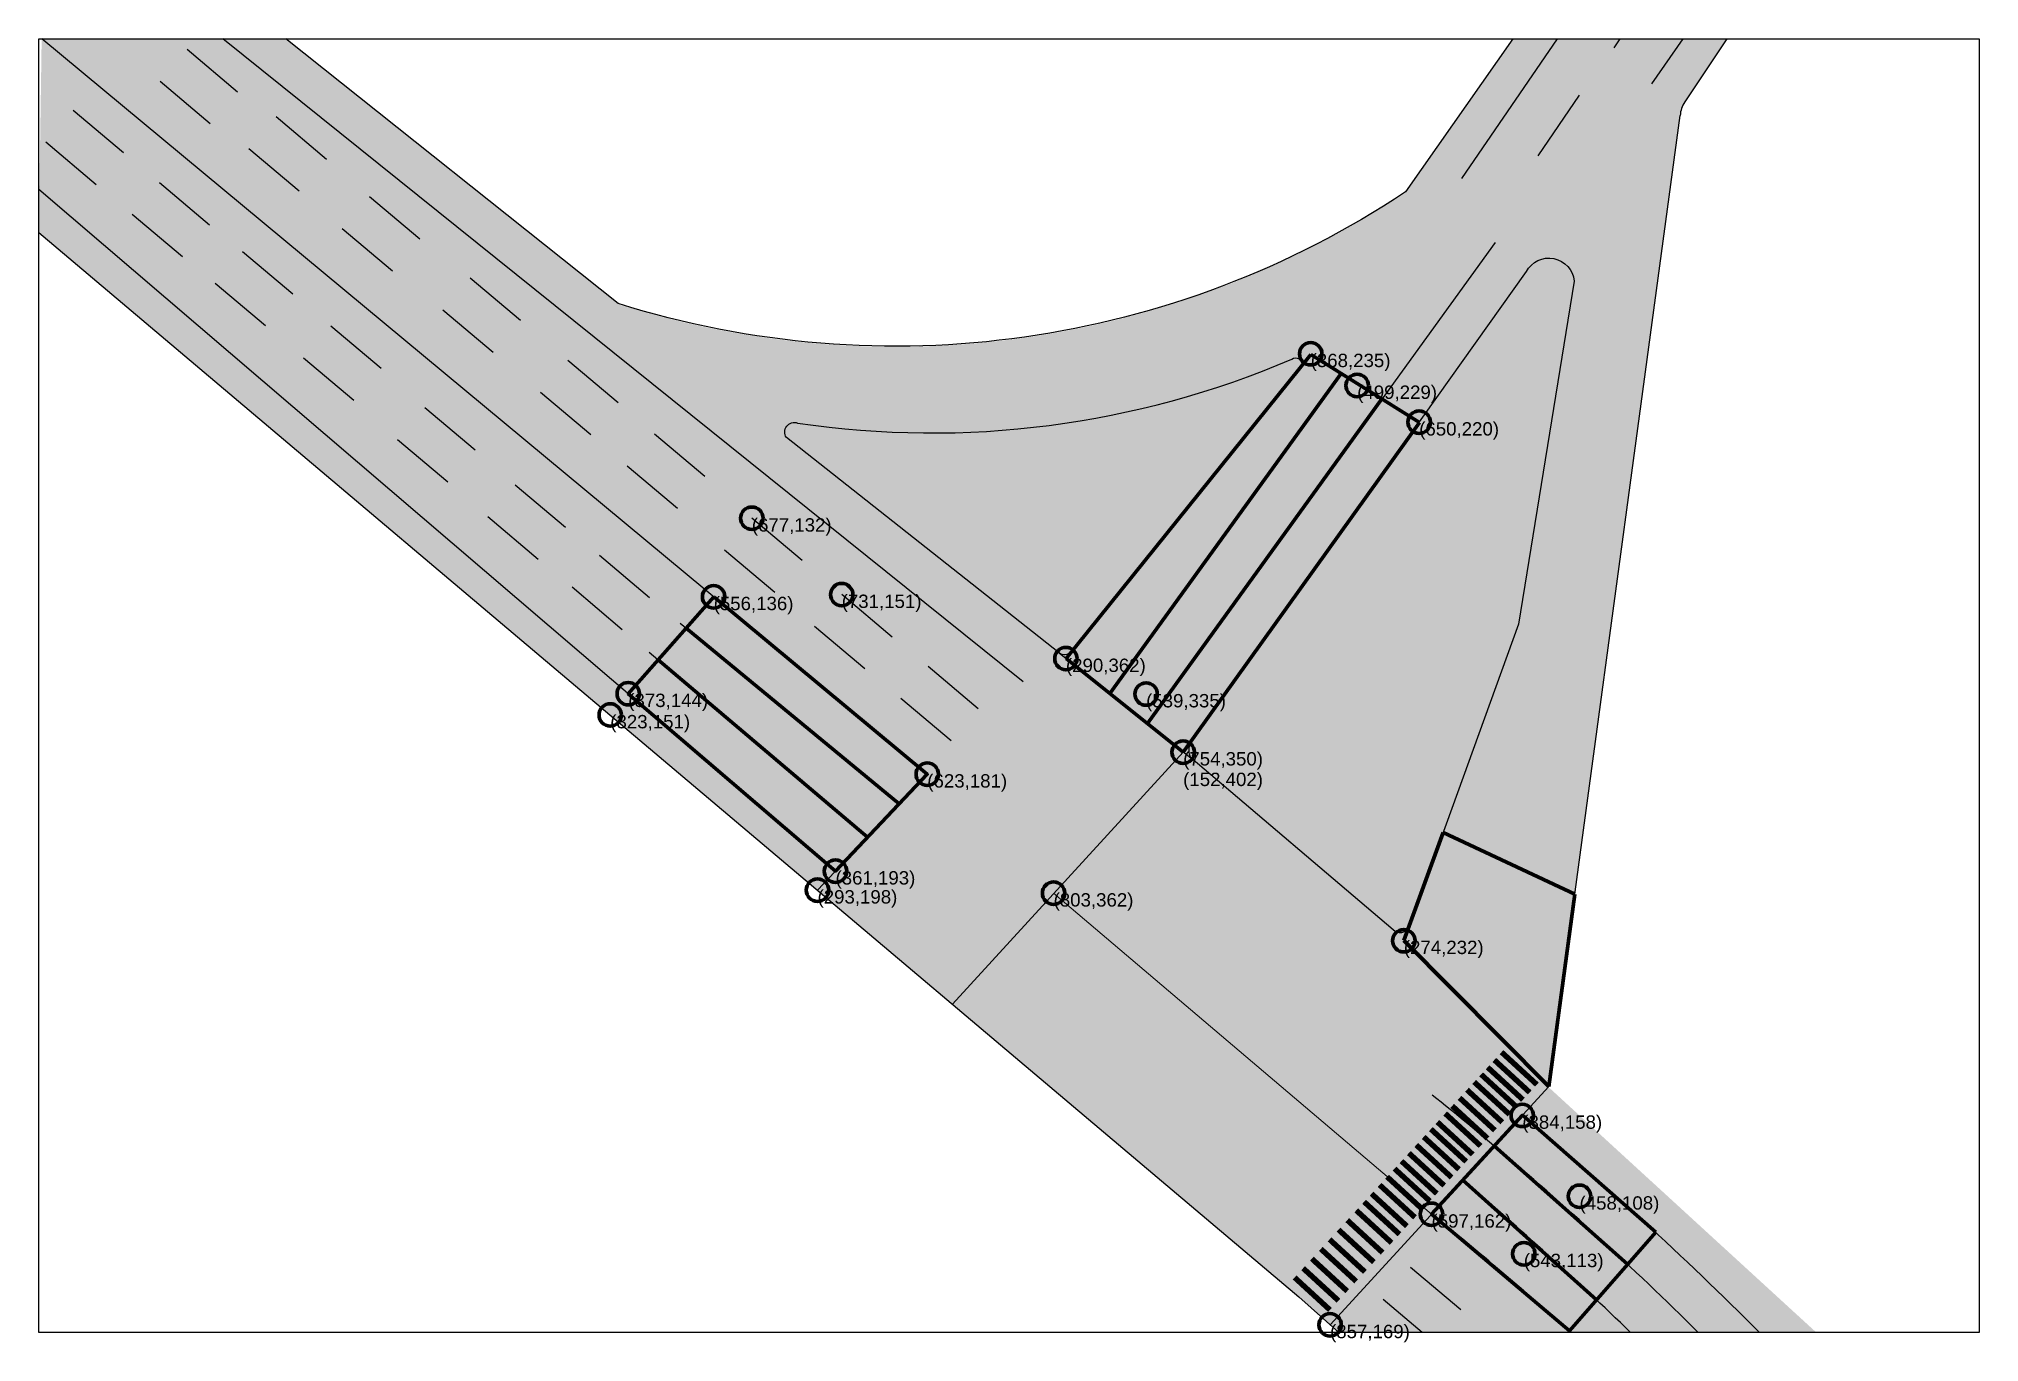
# Model space of a CAD drawing. Header units: millimetres. Extents: x 0 to 145, y -1 to 97.
import ezdxf

# ---------------------------------------------------------------- set-up
doc = ezdxf.new("R2010")
doc.units = ezdxf.units.MM
doc.layers.add('地面标线', color=7, linetype='Continuous')
doc.layers.add('底图', color=7, linetype='Continuous')
doc.styles.get("Standard").update_dxf_attribs({"font": 'arial.ttf'})

msp = doc.modelspace()

# ---------------------------------------------------------------- hatches: boundary and pattern name
at = {"layer": '地面标线', "ltscale": 10}
h = msp.add_hatch(color=256, dxfattribs=at)
h.dxf.hatch_style = 1
h.paths.add_polyline_path([(84.78647957723045, 50.25741512385127), (84.2546212352755, 49.55062369040225), (84.09918859844129, 50.65119648071775), (85.87154339186392, 53.00649503713294), (85.6360423742974, 53.18370881591377), (83.33204624453121, 50.12190720679903), (83.54576612015083, 48.60861962013565), (82.9552705298255, 47.82390460899687), (84.21441204000698, 48.84362499769887)])
h.paths.add_polyline_path([(86.97840420663957, 48.53919950950919), (88.75075900006222, 50.89449806592437), (88.5152579824957, 51.07171184470521), (86.21126185272949, 48.00991023559047), (86.42498172834912, 46.49662264892709), (85.83448613802379, 45.71190763778831), (87.09362764820526, 46.73162802649031), (87.66569518542873, 48.1454181526427), (87.13383684347377, 47.43862671919369)])
h.paths.add_polyline_path([(100.2329734669082, 66.82084513168826), (102.0053282603309, 69.17614368810293), (101.7698272427643, 69.35335746688428), (99.46583111299813, 66.29155585776954), (99.67955098861776, 64.77826827110667), (99.08905539829243, 63.99355325996737), (100.3481969084739, 65.01327364866886), (100.9202644456974, 66.42706377482229), (100.3884061037424, 65.72027234137276)])
h.paths.add_polyline_path([(97.20631744508515, 68.54213326352189), (98.9786722385078, 70.89743181993707), (98.74317122094128, 71.07464559871791), (96.43917509117507, 68.01284398960316), (96.6528949667947, 66.49955640293979), (96.06239937646937, 65.714841391801), (97.32154088665085, 66.734561780503), (97.89360842387431, 68.1483519066554), (97.36175008191935, 67.4415604732064)])
h.paths.add_polyline_path([(94.89156008523761, 69.84505065082057), (94.35970174328267, 69.13825921737104), (94.20426910644846, 70.23883200768654), (95.9766238998711, 72.5941305641012), (95.74112288230458, 72.77134434288256), (93.43712675253838, 69.7095427337678), (93.650846628158, 68.19625514710495), (93.06035103783267, 67.41154013596565), (94.31949254801415, 68.43126052466714)])
at = {"layer": '地面标线'}
for points in [[(36.60583076873392, 64.17066340678184), (35.07483218708434, 66.01752008240712), (34.88647965078089, 65.79082915916824), (34.34210939445308, 66.24313451397778, 0.5773744415376612), (34.51457768334338, 67.2495715700467), (34.09147547595306, 67.60111795196154), (34.27974425609178, 67.82770807081052), (32.63706991169335, 68.61778690401833), (33.71468664694715, 67.14763530081314), (33.90312293959123, 67.37442702865208), (34.24331697834786, 67.09176723301634, -0.9999999797265958), (33.86653351373015, 66.63828012483476), (32.16618857078852, 68.05105959574522), (31.9778360344267, 67.82436867243628), (34.69812711441828, 65.56413823585878), (34.50977457805672, 65.33744731254933)], [(34.66156705758073, 61.94958736789022), (33.21809307231918, 63.86562992819986), (33.01940432508071, 63.64794153993472), (30.40714366590092, 66.03220650680055), (30.20845491872368, 65.81451811860339), (32.82071557790269, 63.43025315173704), (32.62202683066422, 63.21256476347191)], [(32.468607265606, 59.54645721252327), (31.02513328034497, 61.46249977283187), (30.82644453310572, 61.24481138456673), (28.21418387392567, 63.62907635143255), (28.01549512674869, 63.41138796323591), (30.62775578592874, 61.02712299636905), (30.42906703868923, 60.80943460810392)], [(54.06657968389423, 49.64909120077203), (52.53558110224465, 51.49594787639732), (52.3472285659412, 51.26925695315843), (51.80285830961339, 51.72156230796797, 0.5773744415376612), (51.97532659850369, 52.72799936403689), (51.55222439111337, 53.07954574595173), (51.74049317125209, 53.30613586480071), (50.09781882685365, 54.09621469800852), (51.17543556210745, 52.62606309480334), (51.36387185475154, 52.85285482264227), (51.70406589350817, 52.57019502700653, -0.9999999797265958), (51.32728242889046, 52.11670791882495), (49.62693748594883, 53.5294873897354), (49.438584949587, 53.30279646642646), (52.15887602957859, 51.04256602984898), (51.97052349321703, 50.81587510653952)], [(51.97235658727129, 47.6102911899987), (50.52888260200974, 49.52633375030832), (50.33019385477127, 49.30864536204319), (47.71793319559148, 51.69291032890902), (47.51924444841423, 51.47522194071185), (50.13150510759325, 49.09095697384551), (49.93281636035478, 48.87326858558038)], [(67.38324640619715, 51.80391801165064), (68.92124954244214, 49.96289042034619), (69.10873959566584, 50.19029519735631), (71.83759691978618, 47.94041455867306), (72.02508697295046, 48.1678193356126), (69.29622964883114, 50.41769997429638), (69.48371970205484, 50.64510475130545)], [(49.77939679529656, 45.20716103463175), (48.33592281003553, 47.12320359494034), (48.13723406279627, 46.9055152066752), (45.52497340361622, 49.28978017354103), (45.32628465643924, 49.07209178534438), (47.93854531561929, 46.68782681847753), (47.73985656837979, 46.47013843021239)], [(65.07518212527704, 49.23004400419925), (66.61318526152256, 47.38901641289533), (66.80067531474599, 47.61642118990545), (69.52953263886607, 45.36654055122167), (69.71702269203061, 45.59394532816121), (66.98816536791156, 47.84382596684499), (67.17565542113499, 48.07123074385407)], [(62.88419378665839, 46.99043999241702), (64.42219692290261, 45.1494124011131), (64.60968697612682, 45.37681717812321), (67.33854430024665, 43.12693653944048), (67.52603435341196, 43.35434131637899), (64.79717702929162, 45.60422195506276), (64.98466708251532, 45.83162673207287)], [(64.25423964882057, 41.31091244386916), (62.723241067171, 43.15776911949445), (62.53488853086754, 42.93107819625556), (61.99051827453973, 43.3833835510651, 0.5773744415376612), (62.16298656343004, 44.38982060713402), (61.73988435603971, 44.74136698904886), (61.92815313617843, 44.96795710789784), (60.28547879178, 45.75803594110565), (61.3630955270338, 44.28788433790046), (61.55153181967788, 44.5146760657394), (61.89172585843451, 44.23201627010366, -0.9999999797265958), (61.5149423938168, 43.77852916192208), (59.81459745087518, 45.19130863283253), (59.62624491451335, 44.96461770952359), (62.34653599450494, 42.70438727294611), (62.15818345814337, 42.47769634963665)], [(62.09361239941774, 38.93983938349233), (60.6501384141562, 40.85588194380197), (60.45144966691772, 40.63819355553683), (57.83918900773793, 43.02245852240265), (57.64050026056069, 42.80477013420549), (60.2527609197397, 40.42050516733915), (60.05407217250123, 40.20281677907402)], [(59.90065260744301, 36.53670922812538), (58.45717862218198, 38.45275178843398), (58.25848987494273, 38.23506340016884), (55.64622921576268, 40.61932836703466), (55.44754046858569, 40.40163997883802), (58.05980112776574, 38.01737501197116), (57.86111238052624, 37.79968662370603)], [(109.9263650246622, 34.76226394770089), (109.0624532076933, 32.52429777022054), (109.3522584476224, 32.47064727558671), (108.7084525120112, 28.99298439643982), (108.99825775185, 28.93933390182207), (109.6420636874622, 32.41699678096845), (109.9318689273908, 32.36334628633463)], [(114.2738419883173, 11.28979998086186), (112.7293204212131, 12.50435336126683), (112.9115034282743, 12.73603159633189), (110.7848030371582, 13.84597830021906), (112.3649544070922, 12.04099689113514), (112.5471374141537, 12.27267512620124), (115.3272762349404, 10.08647904147292), (115.5094592420008, 10.31815727653902), (115.2005549285796, 10.56106795262012), (115.0685676536127, 11.6646979318489), (115.7638860586911, 11.1179258198031), (114.8484055594435, 12.33774516852777), (113.3698776293917, 13.00048355965642), (114.1418547136373, 12.39342995986491)], [(108.7988592255412, 11.93832853852736), (110.2521604423828, 10.02972910119878), (110.4497278940563, 10.24843565049259), (113.0742064855831, 7.87762623041351), (113.2717739371951, 8.096332779639345), (110.6472953456681, 10.46714219971946), (110.8448627973416, 10.68584874901275)], [(106.7087337900441, 9.670470341395662), (108.2397323716936, 7.823613665770373), (108.4280849079971, 8.050304589009258), (108.9724551643249, 7.597999234199716, 0.5773744415376612), (108.7999868754346, 6.591562178130801), (109.2230890828249, 6.24001579621596), (109.0348203026862, 6.013425677366978), (110.6774946470846, 5.223346844159166), (109.5998779118308, 6.693498447364356), (109.4114416191867, 6.466706719525416), (109.0712475804301, 6.749366515161163, -0.9999999797265958), (109.4480310450478, 7.202853623342736), (111.1483759879895, 5.790074152432285), (111.3367285243513, 6.016765075741221), (108.6164374443597, 8.276995512318713), (108.8047899807213, 8.503686435628168)]]:
    msp.add_hatch(color=256, dxfattribs=at).paths.add_polyline_path(points)
at = {"layer": '地面标线', "ltscale": 10}
h = msp.add_hatch(color=256, dxfattribs=at)
h.dxf.hatch_style = 1
h.paths.add_polyline_path([(80.73255855678539, 52.89905579543928), (82.50491335020803, 55.25435435185395), (82.26941233264151, 55.43156813063531), (79.9654162028753, 52.36976652152056), (80.17913607849493, 50.8564789348577), (79.5886404881696, 50.0717639237184), (80.84778199835108, 51.09148431241988), (81.41984953557454, 52.50527443857332), (80.8879911936196, 51.79848300512379)])
at = {"layer": '底图', "ltscale": 10}
h = msp.add_hatch(color=8, dxfattribs=at)
h.dxf.hatch_style = 1
edge = h.paths.add_edge_path()
edge.add_arc((125.0496927193048, 90.97052722557623), 2.102834907461217, 146.9023858908518, 176.545991807128, ccw=False)
edge.add_line((123.2880607411883, 92.1188161359621), (126.4557476379373, 96.84716683391753))
edge.add_line((126.4557476379373, 96.84716683391754), (110.4256669484383, 96.84716683391754))
edge.add_line((110.4256669484383, 96.84716683391754), (102.3771265799559, 85.38264411268804))
edge.add_arc((64.14303300873742, 142.8262807969783), 69.00447309218023, 252.50382576845732, 303.6474656977001, ccw=False)
edge.add_line((43.39738213572572, 77.01415975089327), (18.4986019991174, 96.84716683391754))
edge.add_line((18.4986019991174, 96.84716683391754), (0.21082188013159, 96.84716683391754))
edge.add_line((0.2108218801315907, 96.84716683391754), (-0.00194514850466021, 82.3488802743696))
edge.add_line((-0.00194514850466021, 82.34888027436959), (58.32877591897469, 33.08042195242144))
edge.add_line((58.32877591897469, 33.08042195242145), (94.38143380311033, 2.628906184167892))
edge.add_line((94.38143380311031, 2.628906184167894), (97.37917202618013, -0.04471468841393289))
edge.add_line((97.37917202618013, -0.04471468841393289), (114.7110600421432, -0.04471468841393289))
edge.add_line((114.7110600421432, -0.04471468841393289), (133.1960162343024, -0.04471468841393289))
edge.add_line((133.1960162343024, -0.04471468841393289), (113.1036635237959, 18.36329683913666))
edge.add_line((113.1036635237959, 18.36329683913666), (122.9506776513512, 91.09721736939672))
edge = h.paths.add_edge_path(flags=16)
edge.add_line((86.28637487732486, 42.98013326668416), (76.44971713808548, 50.83005303905483))
edge.add_line((76.44971713808548, 50.83005303905483), (55.99336923435528, 66.98088502923378))
edge.add_arc((56.59844064240666, 67.38416253820152), 0.7271479616147682, 70.71046005931828, 213.6832865091027, ccw=False)
edge.add_line((56.83864821583623, 68.0704893406413), (77.32053306680733, 50.95890088448706))
edge.add_arc((76.82072314477784, 51.32973647574136), 0.6223576093372997, 233.4067747840825, 323.4263128533443, ccw=False)
edge.add_line((76.449717138086, 50.83005303905483), (86.28637487732486, 42.98013326668416))
edge.add_arc((87.64010632450284, 43.55436219651046), 1.470485530336171, 156.9075397371621, 202.9857977099864, ccw=False)
edge.add_line((86.28744621434315, 44.13111025355987), (87.47450491517714, 45.7324853395361))
edge.add_line((87.47450491517714, 45.7324853395361), (111.4271162854651, 79.4190915034979))
edge.add_arc((113.1115714568996, 78.50819689744755), 1.914972116743274, 5.798443212692291, 151.5970235197159, ccw=False)
edge.add_line((115.0167455312337, 78.70166512323844), (110.8288457468693, 52.99388804700194))
edge.add_line((110.8288457468693, 52.99388804700193), (103.286736454661, 32.15102165638449))
edge.add_line((103.286736454661, 32.15102165638449), (102.6016831493669, 30.25785437923716))
edge.add_arc((101.9789870400547, 30.57821885584583), 0.7002741194883416, 222.2621986698971, 332.77510162371885, ccw=False)
edge.add_line((101.4607316996861, 30.10726743095725), (86.28637487732486, 42.98013326668416))
at = {"layer": '底图', "ltscale": 10, "true_color": 0x139b48}
h = msp.add_hatch(color=114, dxfattribs=at)
h.dxf.hatch_style = 1
h.paths.add_polyline_path([(56.57342064016115, 68.15552503589157, 0.8214635956808144), (56.34850088046129, 66.74674956263438), (76.45166228659066, 50.87476772746876, 0.4143134435538087), (77.32247821531277, 51.003615572901), (94.58464371781847, 72.39973007654972, 0.5542911479250019), (94.05356720214786, 72.98604266075401, -0.1408902737534695)])
h.paths.add_polyline_path([(110.8307908953739, 53.03860273541586), (115.0186906797383, 78.74637981165237, 0.7386018867109203), (111.4290614339697, 79.46380619191183), (87.47645006368153, 45.77720002794951), (86.28939136284781, 44.1758249419738, 0.2038079231645392), (86.28832002582952, 43.0248479550981), (101.6007654385008, 30.03483739176815, 0.5223380246631731), (102.6644452891584, 30.47063881771197), (103.2886816031656, 32.19573634479842)])

# ---------------------------------------------------------------- linework, layer by layer
at = {"color": 1, "lineweight": 100, "ltscale": 10}
for p, q in [((95.27314794250883, 73.25556076059509), (76.9488845543038, 50.47797086678166)), ((103.4248774220525, 68.16221873645831), (95.27314794250886, 73.2555607605951)), ((80.22102633665803, 47.86671294196435), (97.5516700583771, 71.83190060666092)), ((100.6150060181963, 69.91787514527257), (83.04106263290555, 45.6162474619659)), ((103.4248774220525, 68.16221873645831), (85.72782820406874, 43.47213563659798)), ((64.44579188930669, 39.5826658275784), (48.4825560185999, 52.75114568994023)), ((62.08122036615818, 37.0856727313795), (46.38479724319715, 50.37221554192963)), ((76.9488845543038, 50.47797086678166), (85.72782820406874, 43.47213563659798)), ((105.1912916949252, 37.45366173404655), (102.2589902165497, 29.35015042668525)), ((115.0690321144212, 32.82859615078878), (105.1912916949252, 37.45366173404655)), ((113.1218523903167, 18.42569906319251), (115.0690321144212, 32.82859615078878)), ((113.1218523903167, 18.42569906319251), (102.2589902165497, 29.35015042668526)), ((119.0140454246931, 5.099860090126015), (109.0332615296834, 13.96061677803132)), ((106.6747498381311, 11.40554788433471), (116.6867404080721, 2.439757507266165))]:
    msp.add_line(p, q, dxfattribs=at)
at = {"color": 18, "lineweight": 20, "ltscale": 10, "true_color": 0x000000}
msp.add_line((104.3356428111042, 8.858530085254017), (76.01640970422471, 32.89714089886461), dxfattribs=at)
at = {"color": 1, "lineweight": 100, "ltscale": 10}
msp.add_lwpolyline([(50.55985691115351, 55.10687589959522), (44.15398635037256, 47.84239974533882), (59.67914538258916, 34.54907589266804), (66.5550578748718, 41.81005567493374), (50.55985691115351, 55.10687589959522)], dxfattribs=at)
msp.add_lwpolyline([(121.1302634223694, 7.518690849871861), (111.1356265925919, 16.2629282274537), (104.3356428111039, 8.858530085254273), (114.6526724194427, 0.1148239589674223)], close=True, dxfattribs=at)
at = {"color": 5, "lineweight": 100, "ltscale": 10}
for centre in [(95.27314794250883, 73.30182574748463), (98.75839621473142, 70.92281551777825), (103.4029107148074, 68.1759439163019), (53.40952581884553, 60.98044205189229), (50.55144168444389, 55.09733274489287), (60.14144927403258, 55.26221796279236), (76.94046932759417, 50.46842771207932), (44.15398635037256, 47.84239974533882), (82.94508892701356, 47.81612688325909), (42.80589805061705, 46.24634893990209), (85.71941297735913, 43.46259248189564), (66.5550578748718, 41.81005567493374), (59.67914538258634, 34.54907589267044), (58.33072106747959, 33.12513664083563), (76.01640970422471, 32.89714089886461), (102.25057498984, 29.34060727198291), (111.1272113658821, 16.2533850727515), (115.4117210946719, 10.19599629759743), (104.3272275843927, 8.848986930553124), (111.2338502574482, 5.888592131043126), (96.72353139756139, 0.569438665689681)]:
    msp.add_circle(centre, 0.84106004980005, dxfattribs=at)
at = {"layer": '地面标线', "ltscale": 10}
msp.add_lwpolyline([(0, 96.89188152233147), (145.3515791546727, 96.89188152233147), (145.3515791546727, 0), (0, 0)], close=True, dxfattribs=at)
for points in [[(66.5550578748718, 41.81005567493374), (0.2127670286362509, 96.89188152233147)], [(14.89036579339029, 92.90778376874695), (11.12296413826922, 96.08443092831588)], [(73.73795495481727, 48.73404445385598), (13.78534015563735, 96.89188152233147)], [(113.7454825030734, 96.89188152233147), (106.571915181702, 86.42488052001016)], [(118.0084631830174, 96.22599057289048), (118.4647141597159, 96.89188152233147)], [(123.1568094397084, 96.89188152233147), (120.8053557760213, 93.51108490376213)], [(126.4576927864425, 96.89188152233147), (123.2900058896994, 92.1635308243859)], [(12.84424402331, 90.51877586945933), (9.076842368187892, 93.69542302902775)], [(112.3060779155507, 88.13744148555644), (115.4194041708836, 92.68129099374629)], [(6.33163724496412, 88.35450848017163), (2.564235589842787, 91.53115563974056)], [(21.54031371723638, 87.86226251699046), (17.77291206211504, 91.03890967655784)], [(113.1218523903167, 18.42569906319251), (122.9526227998559, 91.14193205781065)], [(4.28551547488305, 85.9655005808835), (0.5181138197617174, 89.14214774045243)], [(19.49419194715609, 85.47325461770234), (15.72679029203475, 88.64990177727127)], [(12.79686395878909, 82.93980288517459), (9.02946230366802, 86.11645004474248)], [(59.67914538258919, 34.54907589266801), (0, 85.61680334854697)], [(28.53802168273444, 81.88381163174338), (24.77062002761311, 85.06045879131128)], [(10.75074218870802, 80.55079498588698), (6.98334053358669, 83.72744214545538)], [(0, 82.39359496278352), (94.38337895161497, 2.673620872581826), (97.38111717468479, 0)], [(26.49189991265285, 79.49480373245525), (22.72449825753178, 82.67145089202418)], [(109.0863914709071, 81.63228953253346), (83.04106263290562, 45.61624746196599)], [(19.01579612686615, 77.77122001347696), (15.24839447174481, 80.94786717304487)], [(16.9696743567856, 75.38221211418885), (13.20227270166452, 78.55885927375778)], [(36.07330011231718, 75.78816700165042), (32.30589845719611, 78.96481416121831)], [(34.02717834223585, 73.39915910236229), (30.25977668711556, 76.57580626193122)], [(25.6404038384877, 72.19060527394112), (21.87300218336663, 75.36725243351005)], [(23.59428206840715, 69.80159737465402), (19.82688041328582, 72.97824453422348)], [(43.40077003737034, 69.62081589439502), (39.63336838224927, 72.79746305396395)], [(41.35464826728901, 67.23180799510793), (37.58724661216794, 70.40845515467582)], [(96.74827607130173, 70.72095008583167), (80.22102633665793, 47.86671294196422)], [(32.67384454640471, 66.07238748265183), (28.90644289128312, 69.24903464222076)], [(49.89240027322182, 64.0981773518787), (46.12499861810075, 67.27482451144763)], [(30.62772277632364, 63.68337958336474), (26.86032112120231, 66.86002674293263)], [(47.8462785031405, 61.7091694525911), (44.07887684801943, 64.8858166121595)], [(39.45629241888101, 60.29260645175755), (35.68889076375968, 63.46925361132648)], [(37.41017064879943, 57.90359855246994), (33.64276899367835, 61.08024571203835)], [(57.18534270067649, 57.81333804702673), (53.41794104555515, 60.98998520659463)], [(45.75458671076964, 55.02005902909551), (41.98718505564857, 58.19670618866392)], [(55.13922093059568, 55.4243301477386), (51.3718192754746, 58.6009773073065)], [(43.70846494068935, 52.63105112980738), (39.94106328556775, 55.80769828937683)], [(63.92858403128838, 52.08557080322343), (60.16118237616705, 55.26221796279236)], [(64.44579188930669, 39.5826658275784), (48.04775623352231, 53.10982310724635)], [(61.88246226120808, 49.69656290393633), (58.11506060608649, 52.87321006350422)], [(62.08122036615826, 37.08567273137943), (45.72228927588283, 50.93300830350955)], [(76.45166228659143, 50.87476772746825), (86.28832002582952, 43.0248479550981)], [(70.3768086138279, 46.69473086202695), (66.60940695870683, 49.8713780215964)], [(68.33068684374761, 44.30572296273986), (64.56328518862654, 47.48237012230879)], [(58.33072106747935, 33.12513664083538), (66.5550578748718, 41.81005567493374)], [(96.731946624271, 0.5789818203920243), (113.1218523903167, 18.42569906319251)], [(106.515296341465, 1.681292929242138), (102.7478946863437, 4.85794008881055)], [(103.6298473135642, 0), (100.7017729162623, 2.468932189522938)]]:
    msp.add_lwpolyline(points, dxfattribs=at)
for points in [[(110.4276120969428, 96.89188152233147), (102.3790717284605, 85.42735880110197, -0.2269358294575734), (43.39932728423038, 77.0588744393072), (18.50054714762206, 96.89188152233147)], [(87.4764500636818, 45.77720002795003), (111.4290614339697, 79.46380619191183, -0.7386018867109194), (115.0186906797383, 78.74637981165237), (110.8307908953739, 53.03860273541586), (103.2886816031656, 32.19573634479842)], [(103.2886816031656, 32.19573634479842), (102.6036282978715, 30.3025690676511, -0.5234147995413658), (101.4626768481908, 30.15198211937118), (86.28832002582952, 43.0248479550981, -0.2038079231645403), (86.28939136284781, 44.1758249419738), (87.4764500636818, 45.77720002795003)]]:
    msp.add_lwpolyline(points, format="xyb", dxfattribs=at)
msp.add_lwpolyline([(76.45166228659066, 50.87476772746876), (55.99531438285994, 67.02559971764771, -0.7197169894399731), (56.84059336434011, 68.11520402905627, 0.1390935634168286), (93.85899401021413, 72.90226860331288, -0.7149328456208504), (94.58464371781847, 72.39973007654972), (77.29080505267054, 50.96435731098234, -0.3907608383692178)], format="xyb", close=True, dxfattribs=at)
at = {"layer": '地面标线', "color": 18, "lineweight": 20, "ltscale": 10, "true_color": 0x000000}
msp.add_lwpolyline([(68.45167337890017, 24.57657581374088), (85.71941297735913, 43.46259248189564)], dxfattribs=at)
at = {"layer": '地面标线', "ltscale": 10, "const_width": 0.409346467681511}
for points in [[(109.0324338193989, 20.40780807078852), (111.6799214473866, 17.97643247665888)], [(109.5706607352435, 20.99387511209152), (112.218148363231, 18.56249951796135)], [(107.5184057369032, 18.75920609151808), (110.1658933648909, 16.32783049738844)], [(108.0405649679195, 19.32777727701961), (110.6880525959072, 16.89640168288997)], [(108.5277577061143, 19.85827398428713), (111.175245334102, 17.42689839015748)], [(106.4258847351024, 17.56957671357757), (109.0733723630903, 15.13820111944844)], [(106.9801788210581, 18.17313905021456), (109.6276664490461, 15.74176345608492)], [(105.3508468510329, 16.39898443463771), (107.9983344790209, 13.96760884050859)], [(105.8730063394073, 16.96755590037298), (108.5204939673953, 14.53618030624385)], [(103.7375823084773, 14.6423253946286), (106.3850699364658, 12.21094980049947)], [(104.2758092243221, 15.22839243593159), (106.9232968523101, 12.79701684180247)], [(104.7644179101366, 15.76043094686525), (107.4119055381246, 13.32905535273613)], [(102.6275779315863, 13.43365863745421), (105.2750655595745, 11.00228304332508)], [(103.1832879651631, 14.03876277775787), (105.8307755931508, 11.60738718362874)], [(100.9968300139411, 11.6579622182107), (103.6443176419288, 9.226586624081051)], [(101.5539559951376, 12.26460816218102), (104.2014436231255, 9.83323256805189)], [(102.0746995358923, 12.83163782425014), (104.72218716388, 10.40026223012049)], [(99.83383959318354, 10.39159976978561), (102.4813272211712, 7.960224175655961)], [(100.4377513588401, 11.04919003754681), (103.0852389868281, 8.617814443417167)], [(98.68745251849302, 9.143316450476284), (101.3349401464812, 6.711940856347159)], [(99.27671306165759, 9.784953226569638), (101.9242006896455, 7.353577632440511)], [(97.35866046586966, 7.696415145724805), (100.0061480938571, 5.265039551594641)], [(98.01360695950555, 8.409576346767142), (100.6610945874935, 5.978200752637497)], [(96.0341170994065, 6.254140170229318), (98.68160472739447, 3.822764576099674)], [(96.68764709509318, 6.965758968359864), (99.33513472308114, 4.534383374230219)], [(94.70674128737444, 4.808780988155896), (97.35422891536241, 2.37740539402677)], [(95.36168723068054, 5.521941589952586), (98.0091748586685, 3.09056599582346)], [(94.06927791146994, 4.114656886114219), (96.71676553945738, 1.683281291984574)]]:
    msp.add_lwpolyline(points, dxfattribs=at)
at = {"layer": '地面标线', "ltscale": 10}
for centre, radius, start, end in [((125.0516378678089, 91.01524191399068), 2.102834907460666, 146.9023858905403, 176.5459918071412), ((-13.57807926710692, -130.9250577505874), 189.8035815668385, 47.45479038395633, 51.57442508186317), ((-57.91823642952289, -186.1087078271953), 263.6920318897317, 44.89263820612391, 50.12585208521644), ((-61.33732233024905, -187.2718421715551), 263.6920318897317, 45.25049920396847, 49.7492666374731), ((-64.17443616276636, -189.4527188735113), 263.6920318897317, 45.92765031975768, 49.61565306908356), ((-13.62681487094681, -139.8366552880788), 189.8035815668385, 47.45479038395633, 51.57442508186317)]:
    msp.add_arc(centre, radius, start, end, dxfattribs=at)

# ---------------------------------------------------------------- texts
at = {"color": 5, "lineweight": 100, "ltscale": 10, "char_height": 1, "attachment_point": 1}
for s, insert in [('(368,235)', (95.27314794250883, 73.30182574748463)), ('(499,229)', (98.75839621473142, 70.92281551777825)), ('(650,220)', (103.4029107148074, 68.1759439163019)), ('(677,132)', (53.40952581884553, 60.98044205189229)), ('(731,151)', (60.14144927403258, 55.26221796279236)), ('(556,136)', (50.55144168444389, 55.09733274489287)), ('(290,362)', (76.94046932759417, 50.46842771207932)), ('(373,144)', (44.15398635037256, 47.84239974533882)), ('(539,335)', (82.94508892701356, 47.81612688325909)), ('(323,151)', (42.80589805061705, 46.24634893990209)), ('(754,350)', (85.71941297735913, 43.46259248189564)), ('(623,181)', (66.5550578748718, 41.81005567493374)), ('(152,402)', (85.71941297735913, 41.92332392663288)), ('(361,193)', (59.67914538258634, 34.54907589267044)), ('(293,198)', (58.33072106747959, 33.12513664083563)), ('(803,362)', (76.01640970422471, 32.89714089886461)), ('(274,232)', (102.25057498984, 29.34060727198291)), ('(384,158)', (111.1272113658821, 16.2533850727515)), ('(458,108)', (115.4117210946719, 10.19599629759743)), ('(597,162)', (104.3272275843927, 8.848986930553124)), ('(543,113)', (111.2338502574482, 5.888592131043126)), ('(857,169)', (96.72353139756139, 0.569438665689681))]:
    msp.add_mtext_dynamic_manual_height_columns(s, width=7.428166451508389, gutter_width=12.5, heights=[0], dxfattribs=dict(at, insert=insert))

doc.saveas('drawing.dxf')
